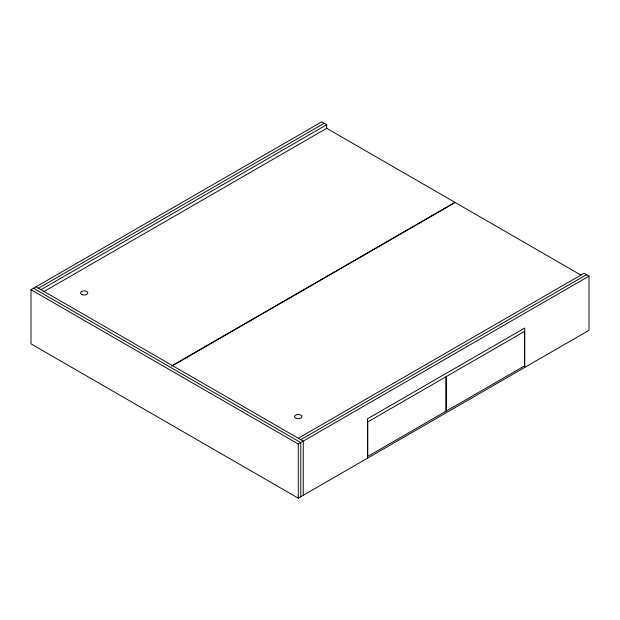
<?xml version="1.0" encoding="UTF-8"?>
<svg xmlns="http://www.w3.org/2000/svg" width="620" height="620" viewBox="0 0 620 620"><rect width="100%" height="100%" fill="white"/><g stroke="black" fill="none" stroke-linecap="round" stroke-linejoin="round"><path stroke-width="0.93" d="M298.274 438.247L584.025 273.273L589 276.14L589 330.313L298.274 498.162L31 343.86L31 289.687L321.726 121.838L326.701 124.705L326.701 128.58M38.463 288.246L324.214 123.272M40.951 289.687L326.701 124.705M44.035 291.516L326.701 128.317L454.94 202.353L172.267 365.552M171.717 366.195L455.219 202.515L580.94 275.102M300.762 439.681L586.512 274.707M31 289.687L298.274 443.99L589 276.14M35.976 286.812L303.25 441.122L303.25 495.295M33.488 288.246L300.762 442.556L300.762 496.729M524.745 367.412L524.745 328.019L367.505 418.795L367.505 458.196M298.274 443.99L298.274 498.162M445.982 376.774L367.792 421.918L367.792 456.39L445.982 411.246L445.982 376.774M524.458 331.46L446.268 376.603L446.268 411.083L524.458 365.94L524.458 331.46M296.368 418.361A3.619 2.093 0 0 0 301.894 416.64A3.619 2.093 0 0 0 296.554 414.733A3.619 2.093 0 0 0 296.368 418.361M82.266 294.748A3.619 2.093 0 0 0 87.792 293.035A3.619 2.093 0 0 0 82.452 291.129A3.619 2.093 0 0 0 82.266 294.748"/></g></svg>
